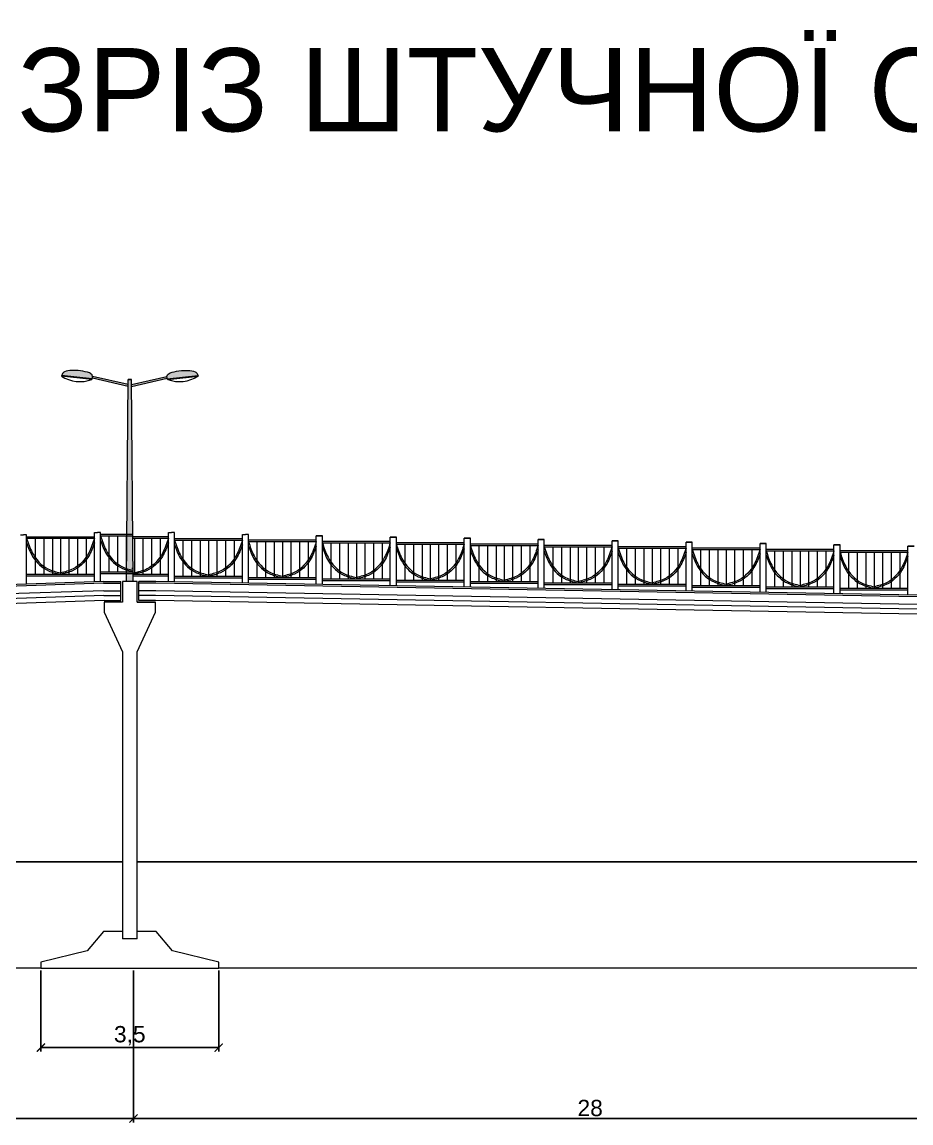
# Model space of a CAD drawing. Header units: millimetres. Extents: x -2825 to 30098, y -1816 to 5947.
# Drawn here: x -1400.45 to -1373.2, y -902.25 to -868.5 of the extents above; entities that cross this region are included whole.
import ezdxf

# ---------------------------------------------------------------- set-up
doc = ezdxf.new("R2010")
doc.units = ezdxf.units.MM
for name, color, linetype, lineweight in [('дорога', 126, 'Continuous', 25), ('розрізи', 7, 'Continuous', 15), ('Текст', 7, 'Continuous', 20)]:
    doc.layers.add(name, color=color, linetype=linetype, lineweight=lineweight)
doc.layers.add('размери', color=250, linetype='Continuous')
doc.styles.get("Standard").update_dxf_attribs({"font": 'arial.ttf'})
doc.dimstyles.new('Переход', dxfattribs={"dimscale": 0.1, "dimtxt": 5, "dimasz": 2.5, "dimexe": 1.25, "dimexo": 0.625, "dimtad": 1, "dimtxsty": 'Standard', "dimblk": 'ARCHTICK', "dimcen": 2.5, "dimadec": 0, "dimazin": 0, "dimtfac": 1, "dimtmove": 0, "dimatfit": 3, "dimldrblk": 'ARCHTICK', "dimfxl": 1, "dimarcsym": 0})

# ---------------------------------------------------------------- blocks, each defined once
blk = doc.blocks.new('_ArchTick')
at = {"color": 0, "linetype": 'ByBlock', "const_width": 0.15}
blk.add_lwpolyline([(-0.5, -0.5), (0.5, 0.5)], dxfattribs=at)
blk = doc.blocks.new('*D711')
at = {"layer": 'Defpoints', "color": 0, "transparency": 16777216}
for p in [(-1397.036, -897.508), (-1369.036, -897.508), (-1397.036, -902.11)]:
    blk.add_point(p, dxfattribs=at)
at = {"layer": 'Текст', "color": 0, "lineweight": -2, "transparency": 16777216}
for p, q in [((-1397.036, -897.57), (-1397.036, -902.235)), ((-1369.036, -897.57), (-1369.036, -902.235)), ((-1369.036, -902.11), (-1397.036, -902.11))]:
    blk.add_line(p, q, dxfattribs=at)
at = {"layer": 'Текст', "color": 0, "lineweight": -2, "transparency": 16777216, "xscale": 0.25, "yscale": 0.25, "zscale": 0.25, "rotation": 180}
blk.add_blockref('_ArchTick', (-1397.036, -902.11), dxfattribs=at)
at = {"layer": 'Текст', "color": 0, "lineweight": -2, "transparency": 16777216, "xscale": 0.25, "yscale": 0.25, "zscale": 0.25}
blk.add_blockref('_ArchTick', (-1369.036, -902.11), dxfattribs=at)
at = {"layer": 'Текст', "color": 0, "transparency": 16777216, "insert": (-1383.036, -901.792), "char_height": 0.5, "attachment_point": 5}
blk.add_mtext('28', dxfattribs=at)
blk = doc.blocks.new('*D712')
at = {"layer": 'Defpoints', "color": 0, "transparency": 16777216}
for p in [(-1425.036, -897.508), (-1397.036, -897.508), (-1425.036, -902.11)]:
    blk.add_point(p, dxfattribs=at)
at = {"layer": 'Текст', "color": 0, "lineweight": -2, "transparency": 16777216}
for p, q in [((-1425.036, -897.57), (-1425.036, -902.235)), ((-1397.036, -897.57), (-1397.036, -902.235)), ((-1397.036, -902.11), (-1425.036, -902.11))]:
    blk.add_line(p, q, dxfattribs=at)
at = {"layer": 'Текст', "color": 0, "lineweight": -2, "transparency": 16777216, "xscale": 0.25, "yscale": 0.25, "zscale": 0.25, "rotation": 180}
blk.add_blockref('_ArchTick', (-1425.036, -902.11), dxfattribs=at)
at = {"layer": 'Текст', "color": 0, "lineweight": -2, "transparency": 16777216, "xscale": 0.25, "yscale": 0.25, "zscale": 0.25}
blk.add_blockref('_ArchTick', (-1397.036, -902.11), dxfattribs=at)
at = {"layer": 'Текст', "color": 0, "transparency": 16777216, "insert": (-1411.036, -901.792), "char_height": 0.5, "attachment_point": 5}
blk.add_mtext('28', dxfattribs=at)
blk = doc.blocks.new('*D721')
at = {"layer": 'Defpoints', "color": 0, "transparency": 16777216}
for p in [(-1399.873, -897.508), (-1394.424, -897.508), (-1394.424, -899.936)]:
    blk.add_point(p, dxfattribs=at)
at = {"layer": 'Текст', "color": 0, "lineweight": -2, "transparency": 16777216}
for p, q in [((-1399.873, -897.57), (-1399.873, -900.061)), ((-1394.424, -897.57), (-1394.424, -900.061)), ((-1399.873, -899.936), (-1394.424, -899.936))]:
    blk.add_line(p, q, dxfattribs=at)
at = {"layer": 'Текст', "color": 0, "lineweight": -2, "transparency": 16777216, "xscale": 0.25, "yscale": 0.25, "zscale": 0.25, "rotation": 180}
blk.add_blockref('_ArchTick', (-1399.873, -899.936), dxfattribs=at)
at = {"layer": 'Текст', "color": 0, "lineweight": -2, "transparency": 16777216, "xscale": 0.25, "yscale": 0.25, "zscale": 0.25}
blk.add_blockref('_ArchTick', (-1394.424, -899.936), dxfattribs=at)
at = {"layer": 'Текст', "color": 0, "transparency": 16777216, "insert": (-1397.149, -899.573), "char_height": 0.5, "attachment_point": 5}
blk.add_mtext('3,5', dxfattribs=at)

msp = doc.modelspace()

# ---------------------------------------------------------------- hatches: boundary and pattern name
at = {"layer": 'дорога', "lineweight": 5}
h = msp.add_hatch(color=0, dxfattribs=at)
h.dxf.hatch_style = 2
h.paths.add_polyline_path([(-1397.04961, -885.45579), (-1397.24802, -885.45745), (-1397.24961, -885.65448), (-1397.04795, -885.65448)])
h.paths.add_polyline_path([(-1397.19961, -879.45588), (-1397.09961, -879.45588), (-1397.04961, -885.45588), (-1397.24961, -885.45588)])
edge = h.paths.add_edge_path()
edge.add_spline(control_points=[(-1395.99945, -879.43534), (-1396.00683, -879.41785), (-1396.00949, -879.39424), (-1396.01058, -879.36469)], knot_values=[411.13482803, 411.13482803, 411.13482803, 411.13482803, 430.44361094, 430.44361094, 430.44361094, 430.44361094], degree=3, periodic=0)
edge.add_spline(control_points=[(-1396.01058, -879.36469), (-1395.98746, -879.29344), (-1395.92532, -879.2466), (-1395.60038, -879.1788), (-1395.38673, -879.18155), (-1395.16757, -879.18706), (-1395.08461, -879.26869), (-1395.0642, -879.32515), (-1395.06118, -879.33606)], knot_values=[0, 0, 0, 0, 32.53013839, 77.21019042, 130.24201518, 174.65733118, 196.4104363, 202.26797919, 202.26797919, 202.26797919, 202.26797919], degree=3, periodic=0)
edge.add_line((-1395.06118, -879.33606), (-1395.99945, -879.43534))
edge = h.paths.add_edge_path()
edge.add_spline(control_points=[(-1396.01058, -879.36469), (-1396.00978, -879.38629), (-1396.00815, -879.40472), (-1396.00444, -879.4199)], knot_values=[416.32851979, 416.32851979, 416.32851979, 416.32851979, 430.44361094, 430.44361094, 430.44361094, 430.44361094], degree=3, periodic=0)
edge.add_line((-1396.00444, -879.4199), (-1397.09781, -879.67192))
edge.add_line((-1397.09781, -879.67192), (-1397.0983, -879.61214))
edge.add_line((-1397.0983, -879.61214), (-1396.01058, -879.36469))
edge = h.paths.add_edge_path()
edge.add_spline(control_points=[(-1399.23804, -879.33606), (-1399.23501, -879.32515), (-1399.2146, -879.26869), (-1399.13165, -879.18706), (-1398.91248, -879.18155), (-1398.69883, -879.1788), (-1398.3739, -879.2466), (-1398.31175, -879.29344), (-1398.28864, -879.36469)], knot_values=[0, 0, 0, 0, 5.85754289, 27.61064801, 72.02596401, 125.05778877, 169.7378408, 202.26797919, 202.26797919, 202.26797919, 202.26797919], degree=3, periodic=0)
edge.add_spline(control_points=[(-1398.28864, -879.36469), (-1398.28973, -879.39424), (-1398.29238, -879.41785), (-1398.29976, -879.43534)], knot_values=[411.13482803, 411.13482803, 411.13482803, 411.13482803, 430.44361094, 430.44361094, 430.44361094, 430.44361094], degree=3, periodic=0)
edge.add_line((-1398.29976, -879.43534), (-1399.23804, -879.33606))
edge = h.paths.add_edge_path()
edge.add_line((-1397.20091, -879.61214), (-1397.20141, -879.67192))
edge.add_line((-1397.20141, -879.67192), (-1398.29477, -879.4199))
edge.add_spline(control_points=[(-1398.29477, -879.4199), (-1398.29106, -879.40472), (-1398.28943, -879.38629), (-1398.28864, -879.36469)], knot_values=[416.32851979, 416.32851979, 416.32851979, 416.32851979, 430.44361094, 430.44361094, 430.44361094, 430.44361094], degree=3, periodic=0)
edge.add_line((-1398.28864, -879.36469), (-1397.20091, -879.61214))

# ---------------------------------------------------------------- linework, layer by layer
at = {"color": 0}
for p, q in [((-1424.92378, -894.24429), (-1397.37378, -894.24429)), ((-1396.92378, -894.24429), (-1369.37378, -894.24429))]:
    msp.add_line(p, q, dxfattribs=at)
at = {"layer": 'дорога', "color": 0, "lineweight": 5}
for p, q in [((-1398.31214, -879.45445), (-1399.24163, -879.35219)), ((-1398.29976, -879.43534), (-1399.23804, -879.33606)), ((-1397.20141, -879.67192), (-1398.29477, -879.4199)), ((-1397.20091, -879.61214), (-1398.28864, -879.36469)), ((-1397.24961, -885.65448), (-1397.19961, -879.45588)), ((-1397.19961, -879.45588), (-1397.09961, -879.45588)), ((-1397.09961, -879.45588), (-1397.19961, -879.45588)), ((-1397.04795, -885.65448), (-1397.09961, -879.45588)), ((-1397.0983, -879.61214), (-1396.01058, -879.36469)), ((-1397.09781, -879.67192), (-1396.00444, -879.4199)), ((-1395.99945, -879.43534), (-1395.06118, -879.33606)), ((-1395.98707, -879.45445), (-1395.05758, -879.35219)), ((-1397.20281, -879.84053), (-1397.20258, -879.84048)), ((-1397.0964, -879.84053), (-1397.09664, -879.84048)), ((-1398.23296, -885.66347), (-1398.23296, -884.14762)), ((-1398.23296, -884.14762), (-1398.13892, -884.14762)), ((-1398.04488, -884.14762), (-1398.13892, -884.14762)), ((-1398.04488, -884.14762), (-1398.13892, -884.14762)), ((-1398.04488, -885.65734), (-1398.04488, -884.14762)), ((-1395.96589, -885.66134), (-1395.96589, -884.14549)), ((-1395.96589, -884.14549), (-1395.87186, -884.14549)), ((-1395.77782, -884.14549), (-1395.87186, -884.14549)), ((-1395.77782, -884.14549), (-1395.87186, -884.14549)), ((-1395.77782, -885.6647), (-1395.77782, -884.14549)), ((-1400.50002, -884.22146), (-1400.40598, -884.22146)), ((-1400.31194, -884.22146), (-1400.40598, -884.22146)), ((-1400.31194, -884.22146), (-1400.40598, -884.22146)), ((-1400.31194, -885.73118), (-1400.31194, -884.22146)), ((-1400.31194, -884.27675), (-1398.23296, -884.27675)), ((-1400.31194, -884.32675), (-1398.23296, -884.32675)), ((-1400.05479, -884.32675), (-1400.05479, -885.43004)), ((-1399.78907, -884.32675), (-1399.78907, -885.43004)), ((-1399.52335, -884.32675), (-1399.52335, -885.43004)), ((-1399.27245, -884.32675), (-1399.27245, -885.43004)), ((-1399.01663, -884.32675), (-1399.01663, -885.43004)), ((-1398.75091, -884.32675), (-1398.75091, -885.43004)), ((-1398.48519, -884.32675), (-1398.48519, -885.43004)), ((-1398.04488, -884.20292), (-1397.06005, -884.20292)), ((-1398.04488, -884.25292), (-1397.05963, -884.25292)), ((-1397.78773, -884.25292), (-1397.78773, -885.35621)), ((-1397.52201, -884.25292), (-1397.52201, -885.35621)), ((-1397.25629, -884.25292), (-1397.25629, -885.35621)), ((-1397.06005, -884.27462), (-1395.96589, -884.27462)), ((-1397.05903, -884.32462), (-1395.96589, -884.32462)), ((-1397.00539, -884.32462), (-1397.00539, -885.42791)), ((-1396.74957, -884.32462), (-1396.74957, -885.42791)), ((-1396.48385, -884.32462), (-1396.48385, -885.42791)), ((-1396.21813, -884.32462), (-1396.21813, -885.42791)), ((-1395.77782, -884.33436), (-1393.69883, -884.33436)), ((-1395.77782, -884.38436), (-1393.69883, -884.38436)), ((-1395.52067, -884.38436), (-1395.52067, -885.48765)), ((-1395.25495, -884.38436), (-1395.25495, -885.48765)), ((-1394.98923, -884.38436), (-1394.98923, -885.48765)), ((-1394.73833, -884.38436), (-1394.73833, -885.48765)), ((-1394.48251, -884.38436), (-1394.48251, -885.48765)), ((-1394.21679, -884.38436), (-1394.21679, -885.48765)), ((-1393.95107, -884.38436), (-1393.95107, -885.48765)), ((-1393.69883, -885.70523), (-1393.69883, -884.20523)), ((-1393.69883, -884.20523), (-1393.6048, -884.20523)), ((-1393.51076, -884.20523), (-1393.6048, -884.20523)), ((-1393.51076, -885.70523), (-1393.51076, -884.20523)), ((-1393.51076, -885.70523), (-1393.51076, -884.20523)), ((-1393.51076, -884.37489), (-1391.43177, -884.37489)), ((-1393.51076, -884.42489), (-1391.43177, -884.42489)), ((-1393.25361, -884.42489), (-1393.25361, -885.52818)), ((-1392.98789, -884.42489), (-1392.98789, -885.52818)), ((-1392.72217, -884.42489), (-1392.72217, -885.52818)), ((-1392.47127, -884.42489), (-1392.47127, -885.52818)), ((-1392.21545, -884.42489), (-1392.21545, -885.52818)), ((-1391.94973, -884.42489), (-1391.94973, -885.52818)), ((-1391.68401, -884.42489), (-1391.68401, -885.52818)), ((-1391.43177, -885.74576), (-1391.43177, -884.24576)), ((-1391.2437, -885.74576), (-1391.2437, -884.24576)), ((-1391.2437, -885.74576), (-1391.2437, -884.24576)), ((-1391.2437, -884.41541), (-1389.16471, -884.41541)), ((-1391.2437, -884.46541), (-1389.16471, -884.46541)), ((-1390.98655, -884.46541), (-1390.98655, -885.5687)), ((-1390.72083, -884.46541), (-1390.72083, -885.5687)), ((-1390.45511, -884.46541), (-1390.45511, -885.5687)), ((-1390.2042, -884.46541), (-1390.2042, -885.5687)), ((-1389.94839, -884.46541), (-1389.94839, -885.5687)), ((-1389.68267, -884.46541), (-1389.68267, -885.5687)), ((-1389.41695, -884.46541), (-1389.41695, -885.5687)), ((-1389.16471, -885.78628), (-1389.16471, -884.28628)), ((-1388.97664, -885.78628), (-1388.97664, -884.28628)), ((-1388.97664, -885.78628), (-1388.97664, -884.28628)), ((-1388.97664, -884.45594), (-1386.89765, -884.45594)), ((-1388.97664, -884.50594), (-1386.89765, -884.50594)), ((-1388.71949, -884.50594), (-1388.71949, -885.60923)), ((-1388.45377, -884.50594), (-1388.45377, -885.60923)), ((-1388.18805, -884.50594), (-1388.18805, -885.60923)), ((-1387.93714, -884.50594), (-1387.93714, -885.60923)), ((-1387.68133, -884.50594), (-1387.68133, -885.60923)), ((-1387.41561, -884.50594), (-1387.41561, -885.60923)), ((-1387.14988, -884.50594), (-1387.14988, -885.60923)), ((-1386.89765, -885.82681), (-1386.89765, -884.32681)), ((-1386.70958, -885.82681), (-1386.70958, -884.32681)), ((-1386.70958, -885.82681), (-1386.70958, -884.32681)), ((-1386.70958, -884.49646), (-1384.63059, -884.49646)), ((-1384.63059, -885.86733), (-1384.63059, -884.36733)), ((-1384.44252, -885.86733), (-1384.44252, -884.36733)), ((-1384.44252, -885.86733), (-1384.44252, -884.36733)), ((-1382.36353, -885.90786), (-1382.36353, -884.40786)), ((-1382.17545, -885.90786), (-1382.17545, -884.40786)), ((-1382.17545, -885.90786), (-1382.17545, -884.40786)), ((-1380.09647, -885.94839), (-1380.09647, -884.44839)), ((-1379.90839, -885.94839), (-1379.90839, -884.44839)), ((-1379.90839, -885.94839), (-1379.90839, -884.44839)), ((-1377.82941, -885.98891), (-1377.82941, -884.48891)), ((-1377.64133, -885.98891), (-1377.64133, -884.48891)), ((-1377.64133, -885.98891), (-1377.64133, -884.48891)), ((-1375.56235, -886.02944), (-1375.56235, -884.52944)), ((-1375.37427, -886.02944), (-1375.37427, -884.52944)), ((-1375.37427, -886.02944), (-1375.37427, -884.52944)), ((-1386.70958, -884.54646), (-1384.63059, -884.54646)), ((-1386.45243, -884.54646), (-1386.45243, -885.64975)), ((-1386.18671, -884.54646), (-1386.18671, -885.64975)), ((-1385.92099, -884.54646), (-1385.92099, -885.64975)), ((-1385.67008, -884.54646), (-1385.67008, -885.64975)), ((-1385.41426, -884.54646), (-1385.41426, -885.64975)), ((-1385.14854, -884.54646), (-1385.14854, -885.64975)), ((-1384.88282, -884.54646), (-1384.88282, -885.64975)), ((-1384.44252, -884.53699), (-1382.36353, -884.53699)), ((-1384.44252, -884.58699), (-1382.36353, -884.58699)), ((-1384.18537, -884.58699), (-1384.18537, -885.69028)), ((-1383.91965, -884.58699), (-1383.91965, -885.69028)), ((-1383.65393, -884.58699), (-1383.65393, -885.69028)), ((-1383.40302, -884.58699), (-1383.40302, -885.69028)), ((-1383.1472, -884.58699), (-1383.1472, -885.69028)), ((-1382.88148, -884.58699), (-1382.88148, -885.69028)), ((-1382.61576, -884.58699), (-1382.61576, -885.69028)), ((-1382.17545, -884.57752), (-1380.09647, -884.57752)), ((-1382.17545, -884.62752), (-1380.09647, -884.62752)), ((-1381.91831, -884.62752), (-1381.91831, -885.73081)), ((-1381.65259, -884.62752), (-1381.65259, -885.73081)), ((-1381.38687, -884.62752), (-1381.38687, -885.73081)), ((-1381.13596, -884.62752), (-1381.13596, -885.73081)), ((-1380.88014, -884.62752), (-1380.88014, -885.73081)), ((-1380.61442, -884.62752), (-1380.61442, -885.73081)), ((-1380.3487, -884.62752), (-1380.3487, -885.73081)), ((-1379.90839, -884.61804), (-1377.82941, -884.61804)), ((-1379.90839, -884.66804), (-1377.82941, -884.66804)), ((-1379.65125, -884.66804), (-1379.65125, -885.77133)), ((-1379.38553, -884.66804), (-1379.38553, -885.77133)), ((-1379.11981, -884.66804), (-1379.11981, -885.77133)), ((-1378.8689, -884.66804), (-1378.8689, -885.77133)), ((-1378.61308, -884.66804), (-1378.61308, -885.77133)), ((-1378.34736, -884.66804), (-1378.34736, -885.77133)), ((-1378.08164, -884.66804), (-1378.08164, -885.77133)), ((-1377.64133, -884.65857), (-1375.56235, -884.65857)), ((-1377.64133, -884.70857), (-1375.56235, -884.70857)), ((-1377.38419, -884.70857), (-1377.38419, -885.81186)), ((-1377.11847, -884.70857), (-1377.11847, -885.81186)), ((-1376.85275, -884.70857), (-1376.85275, -885.81186)), ((-1376.60184, -884.70857), (-1376.60184, -885.81186)), ((-1376.34602, -884.70857), (-1376.34602, -885.81186)), ((-1376.0803, -884.70857), (-1376.0803, -885.81186)), ((-1375.81458, -884.70857), (-1375.81458, -885.81186)), ((-1375.37427, -884.69909), (-1373.29529, -884.69909)), ((-1375.37427, -884.74909), (-1373.29529, -884.74909)), ((-1375.11713, -884.74909), (-1375.11713, -885.85238)), ((-1374.85141, -884.74909), (-1374.85141, -885.85238)), ((-1374.58569, -884.74909), (-1374.58569, -885.85238)), ((-1374.33478, -884.74909), (-1374.33478, -885.85238)), ((-1374.07896, -884.74909), (-1374.07896, -885.85238)), ((-1373.81324, -884.74909), (-1373.81324, -885.85238)), ((-1373.54752, -884.74909), (-1373.54752, -885.85238)), ((-1373.29529, -886.06996), (-1373.29529, -884.56996)), ((-1400.31194, -885.43004), (-1398.23296, -885.43004)), ((-1400.31194, -885.48004), (-1398.23296, -885.48004)), ((-1398.04488, -885.35621), (-1397.05044, -885.35621)), ((-1398.04488, -885.40621), (-1397.05002, -885.40621)), ((-1397.04984, -885.42791), (-1395.96589, -885.42791)), ((-1397.04942, -885.47791), (-1395.96589, -885.47791)), ((-1395.77782, -885.48765), (-1393.69883, -885.48765)), ((-1395.77782, -885.53765), (-1393.69883, -885.53765)), ((-1393.51076, -885.52818), (-1391.43177, -885.52818)), ((-1393.51076, -885.57818), (-1391.43177, -885.57818)), ((-1391.2437, -885.5687), (-1389.16471, -885.5687)), ((-1391.2437, -885.6187), (-1389.16471, -885.6187)), ((-1388.97664, -885.60923), (-1386.89765, -885.60923)), ((-1388.97664, -885.65923), (-1386.89765, -885.65923)), ((-1386.70958, -885.64975), (-1384.63059, -885.64975)), ((-1386.70958, -885.69975), (-1384.63059, -885.69975)), ((-1384.44252, -885.69028), (-1382.36353, -885.69028)), ((-1384.44252, -885.74028), (-1382.36353, -885.74028)), ((-1382.17545, -885.73081), (-1380.09647, -885.73081)), ((-1382.17545, -885.78081), (-1380.09647, -885.78081)), ((-1379.90839, -885.77133), (-1377.82941, -885.77133)), ((-1379.90839, -885.82133), (-1377.82941, -885.82133)), ((-1377.64133, -885.81186), (-1375.56235, -885.81186)), ((-1377.64133, -885.86186), (-1375.56235, -885.86186)), ((-1375.37427, -885.85238), (-1373.29529, -885.85238)), ((-1375.37427, -885.90238), (-1373.29529, -885.90238))]:
    msp.add_line(p, q, dxfattribs=at)
for centre, start, end in [((-1398.67991, -878.52194), 235.919078, 291.523534), ((-1395.6193, -878.52194), 248.476466, 304.080922)]:
    msp.add_arc(centre, 1.00241, start, end, dxfattribs=at)
for points, knots in [([(-1398.28864, -879.36469), (-1398.31175, -879.29344), (-1398.3739, -879.2466), (-1398.69883, -879.1788), (-1398.91248, -879.18155), (-1399.13165, -879.18706), (-1399.21817, -879.27221), (-1399.23946, -879.33817), (-1399.24163, -879.35219)], [0, 0, 0, 0, 32.53013839, 77.21019042, 130.24201518, 174.65733118, 196.4104363, 205.37325873, 205.37325873, 205.37325873, 205.37325873]), ([(-1398.31214, -879.45445), (-1398.31181, -879.45412), (-1398.29485, -879.43646), (-1398.29017, -879.40612), (-1398.28864, -879.36469)], [402.84313732, 402.84313732, 402.84313732, 402.84313732, 403.37123583, 430.44361094, 430.44361094, 430.44361094, 430.44361094]), ([(-1396.01058, -879.36469), (-1395.98746, -879.29344), (-1395.92532, -879.2466), (-1395.60038, -879.1788), (-1395.38673, -879.18155), (-1395.16757, -879.18706), (-1395.08104, -879.27221), (-1395.05975, -879.33817), (-1395.05758, -879.35219)], [0, 0, 0, 0, 32.53013839, 77.21019042, 130.24201518, 174.65733118, 196.4104363, 205.37325873, 205.37325873, 205.37325873, 205.37325873]), ([(-1395.98707, -879.45445), (-1395.9874, -879.45412), (-1396.00436, -879.43646), (-1396.00905, -879.40612), (-1396.01058, -879.36469)], [402.84313732, 402.84313732, 402.84313732, 402.84313732, 403.37123583, 430.44361094, 430.44361094, 430.44361094, 430.44361094]), ([(-1398.04488, -884.25292), (-1397.99641, -884.40319), (-1397.87713, -884.77298), (-1397.50939, -885.18656), (-1397.16821, -885.27625), (-1397.05087, -885.30421)], [0, 0, 0, 0, 0.47439981, 1.16735032, 1.5251539, 1.5251539, 1.5251539, 1.5251539]), ([(-1398.04488, -884.39104), (-1397.99266, -884.53471), (-1397.86546, -884.88464), (-1397.48436, -885.24412), (-1397.16102, -885.32225), (-1397.05052, -885.34642)], [0, 0, 0, 0, 0.45741861, 1.11413663, 1.45108932, 1.45108932, 1.45108932, 1.45108932])]:
    msp.add_open_spline(points, degree=3, knots=knots, dxfattribs=at)
for points in [[(-1400.31194, -884.32675), (-1400.13974, -884.76879), (-1399.65745, -885.26637), (-1399.27245, -885.38878)], [(-1400.31194, -884.46488), (-1400.12739, -884.88342), (-1399.6402, -885.32378), (-1399.27245, -885.43004)], [(-1398.23296, -884.32675), (-1398.40516, -884.76879), (-1398.88745, -885.26637), (-1399.27245, -885.38878)], [(-1398.23296, -884.46488), (-1398.4175, -884.88342), (-1398.9047, -885.32378), (-1399.27245, -885.43004)], [(-1395.96589, -884.32462), (-1396.1381, -884.76667), (-1396.62039, -885.26424), (-1397.05002, -885.39714)], [(-1395.96589, -884.46275), (-1396.15044, -884.88129), (-1396.63764, -885.32165), (-1397.04984, -885.42791)], [(-1395.77782, -884.38436), (-1395.60562, -884.8264), (-1395.12333, -885.32397), (-1394.73833, -885.44639)], [(-1395.77782, -884.52249), (-1395.59327, -884.94103), (-1395.10607, -885.38138), (-1394.73833, -885.48765)], [(-1393.69883, -884.38436), (-1393.87104, -884.8264), (-1394.35332, -885.32397), (-1394.73833, -885.44639)], [(-1393.69883, -884.52249), (-1393.88338, -884.94103), (-1394.37058, -885.38138), (-1394.73833, -885.48765)], [(-1393.51076, -884.42489), (-1393.33856, -884.86693), (-1392.85627, -885.3645), (-1392.47127, -885.48691)], [(-1391.43177, -884.42489), (-1391.60398, -884.86693), (-1392.08626, -885.3645), (-1392.47127, -885.48691)], [(-1391.2437, -884.46541), (-1391.07149, -884.90745), (-1390.58921, -885.40503), (-1390.2042, -885.52744)], [(-1389.16471, -884.46541), (-1389.33691, -884.90745), (-1389.8192, -885.40503), (-1390.2042, -885.52744)], [(-1388.97664, -884.50594), (-1388.80443, -884.94798), (-1388.32215, -885.44555), (-1387.93714, -885.56797)], [(-1386.89765, -884.50594), (-1387.06985, -884.94798), (-1387.55214, -885.44555), (-1387.93714, -885.56797)], [(-1393.51076, -884.56301), (-1393.32621, -884.98155), (-1392.83901, -885.42191), (-1392.47127, -885.52818)], [(-1391.43177, -884.56301), (-1391.61632, -884.98155), (-1392.10352, -885.42191), (-1392.47127, -885.52818)], [(-1391.2437, -884.60354), (-1391.05915, -885.02208), (-1390.57195, -885.46244), (-1390.2042, -885.5687)], [(-1389.16471, -884.60354), (-1389.34926, -885.02208), (-1389.83646, -885.46244), (-1390.2042, -885.5687)], [(-1388.97664, -884.64406), (-1388.79209, -885.0626), (-1388.30489, -885.50296), (-1387.93714, -885.60923)], [(-1386.89765, -884.64406), (-1387.0822, -885.0626), (-1387.5694, -885.50296), (-1387.93714, -885.60923)], [(-1386.70958, -884.54646), (-1386.53737, -884.98851), (-1386.05508, -885.48608), (-1385.67008, -885.60849)], [(-1386.70958, -884.68459), (-1386.52503, -885.10313), (-1386.03783, -885.54349), (-1385.67008, -885.64975)], [(-1384.63059, -884.54646), (-1384.80279, -884.98851), (-1385.28508, -885.48608), (-1385.67008, -885.60849)], [(-1384.63059, -884.68459), (-1384.81514, -885.10313), (-1385.30234, -885.54349), (-1385.67008, -885.64975)], [(-1384.44252, -884.58699), (-1384.27031, -885.02903), (-1383.78802, -885.5266), (-1383.40302, -885.64902)], [(-1384.44252, -884.72512), (-1384.25797, -885.14366), (-1383.77077, -885.58401), (-1383.40302, -885.69028)], [(-1382.36353, -884.58699), (-1382.53573, -885.02903), (-1383.01802, -885.5266), (-1383.40302, -885.64902)], [(-1382.36353, -884.72512), (-1382.54808, -885.14366), (-1383.03527, -885.58401), (-1383.40302, -885.69028)], [(-1382.17545, -884.62752), (-1382.00325, -885.06956), (-1381.52096, -885.56713), (-1381.13596, -885.68954)], [(-1382.17545, -884.76564), (-1381.99091, -885.18418), (-1381.50371, -885.62454), (-1381.13596, -885.73081)], [(-1380.09647, -884.62752), (-1380.26867, -885.06956), (-1380.75096, -885.56713), (-1381.13596, -885.68954)], [(-1380.09647, -884.76564), (-1380.28102, -885.18418), (-1380.76821, -885.62454), (-1381.13596, -885.73081)], [(-1379.90839, -884.66804), (-1379.73619, -885.11008), (-1379.2539, -885.60766), (-1378.8689, -885.73007)], [(-1379.90839, -884.80617), (-1379.72385, -885.22471), (-1379.23665, -885.66507), (-1378.8689, -885.77133)], [(-1377.82941, -884.66804), (-1378.00161, -885.11008), (-1378.4839, -885.60766), (-1378.8689, -885.73007)], [(-1377.82941, -884.80617), (-1378.01395, -885.22471), (-1378.50115, -885.66507), (-1378.8689, -885.77133)], [(-1377.64133, -884.70857), (-1377.46913, -885.15061), (-1376.98684, -885.64818), (-1376.60184, -885.7706)], [(-1377.64133, -884.84669), (-1377.45679, -885.26523), (-1376.96959, -885.70559), (-1376.60184, -885.81186)], [(-1375.56235, -884.70857), (-1375.73455, -885.15061), (-1376.21684, -885.64818), (-1376.60184, -885.7706)], [(-1375.56235, -884.84669), (-1375.74689, -885.26523), (-1376.23409, -885.70559), (-1376.60184, -885.81186)], [(-1375.37427, -884.74909), (-1375.20207, -885.19114), (-1374.71978, -885.68871), (-1374.33478, -885.81112)], [(-1373.29529, -884.74909), (-1373.46749, -885.19114), (-1373.94978, -885.68871), (-1374.33478, -885.81112)], [(-1375.37427, -884.88722), (-1375.18973, -885.30576), (-1374.70253, -885.74612), (-1374.33478, -885.85238)], [(-1373.29529, -884.88722), (-1373.47983, -885.30576), (-1373.96703, -885.74612), (-1374.33478, -885.85238)]]:
    msp.add_spline(points, degree=3, dxfattribs=at)
at = {"layer": 'размери', "color": 0}
for p, q in [((-1391.43177, -884.24576), (-1391.2437, -884.24576)), ((-1389.16471, -884.28628), (-1388.97664, -884.28628)), ((-1386.89765, -884.32681), (-1386.70958, -884.32681)), ((-1384.63059, -884.36733), (-1384.44252, -884.36733)), ((-1382.36353, -884.40786), (-1382.17545, -884.40786)), ((-1380.09647, -884.44839), (-1379.90839, -884.44839)), ((-1377.82941, -884.48891), (-1377.64133, -884.48891)), ((-1375.56235, -884.52944), (-1375.37427, -884.52944)), ((-1373.29529, -884.56996), (-1373.10721, -884.56996))]:
    msp.add_line(p, q, dxfattribs=at)
at = {"layer": 'розрізи', "color": 0}
for p, q in [((-1397.0831, -885.24485), (-1397.05137, -885.24485)), ((-1397.95679, -885.65448), (-1424.38179, -886.5151)), ((-1397.95516, -885.70445), (-1424.38016, -886.56508)), ((-1397.95679, -885.65448), (-1397.42378, -885.65448)), ((-1397.95516, -885.70445), (-1397.42378, -885.70445)), ((-1397.42378, -886.2323), (-1397.42378, -885.65448)), ((-1397.37378, -885.65448), (-1397.37378, -886.2823)), ((-1396.92378, -885.65448), (-1397.37378, -885.65448)), ((-1396.92378, -886.2823), (-1396.92378, -885.65448)), ((-1396.87378, -886.2323), (-1396.87378, -885.65448)), ((-1396.35002, -885.65448), (-1396.87378, -885.65448)), ((-1396.35091, -885.70447), (-1396.87378, -885.70447)), ((-1369.92591, -886.17684), (-1396.35091, -885.70447)), ((-1369.92502, -886.12685), (-1396.35002, -885.65448)), ((-1397.94767, -885.93433), (-1424.37267, -886.79495)), ((-1397.94279, -886.08425), (-1424.36779, -886.94487)), ((-1397.94767, -885.93433), (-1397.42378, -885.93433)), ((-1397.94279, -886.08425), (-1397.42378, -886.08425)), ((-1396.35502, -885.93443), (-1396.87378, -885.93443)), ((-1396.3577, -886.08441), (-1396.87378, -886.08441)), ((-1369.9327, -886.55678), (-1396.3577, -886.08441)), ((-1369.93002, -886.40681), (-1396.35502, -885.93443)), ((-1397.93628, -886.23414), (-1424.36128, -887.09477)), ((-1397.93628, -886.2323), (-1397.42378, -886.2323)), ((-1397.37378, -886.2823), (-1397.93628, -886.2823)), ((-1397.93628, -886.2823), (-1397.93628, -886.59493)), ((-1396.36128, -886.2823), (-1396.92378, -886.2823)), ((-1396.36128, -886.2323), (-1396.87378, -886.2323)), ((-1369.93628, -886.70468), (-1396.36128, -886.2323)), ((-1396.36128, -886.59493), (-1396.36128, -886.2823)), ((-1397.93628, -886.59493), (-1397.37378, -887.80846)), ((-1396.92378, -887.80846), (-1396.36128, -886.59493)), ((-1397.37378, -887.80846), (-1397.37378, -896.60753)), ((-1396.92378, -896.60753), (-1396.92378, -887.80846)), ((-1397.95432, -896.38253), (-1398.45421, -896.97622)), ((-1397.37378, -896.38253), (-1397.95432, -896.38253)), ((-1396.92378, -896.60753), (-1397.37378, -896.60753)), ((-1396.34323, -896.38253), (-1396.92378, -896.38253)), ((-1395.84335, -896.97622), (-1396.34323, -896.38253)), ((-1398.45421, -896.97622), (-1399.87323, -897.31459)), ((-1394.42433, -897.31459), (-1395.84335, -896.97622)), ((-1399.87323, -897.31459), (-1399.87323, -897.50753)), ((-1394.42433, -897.50753), (-1394.42433, -897.31459)), ((-1399.87323, -897.50753), (-1422.42433, -897.50753)), ((-1399.87323, -897.50753), (-1394.42433, -897.50753)), ((-1371.87323, -897.50753), (-1394.42433, -897.50753))]:
    msp.add_line(p, q, dxfattribs=at)
at = {"layer": 'розрізи', "color": 0, "lineweight": 20}
msp.add_line((-1396.92378, -886.2823), (-1396.36128, -886.2823), dxfattribs=at)

# ---------------------------------------------------------------- texts
msp.add_text('ПОВЗДОВЖНІЙ РОЗРІЗ ШТУЧНОЇ СПОРУДИ 2-2', height=2.553).set_placement((-1433.5931, -871.85252))

# ---------------------------------------------------------------- dimensions: what is measured, and where the dimension line sits
at = {"layer": 'Текст', "color": 0}
for base, p1, p2, picture, middle in [((-1425.03628, -902.11018), (-1397.03628, -897.50753), (-1425.03628, -897.50753), '*D712', (-1411.03628, -902.11018)), ((-1397.03628, -902.11018), (-1369.03628, -897.50753), (-1397.03628, -897.50753), '*D711', (-1383.03628, -902.11018))]:
    dim = msp.add_linear_dim(base=base, p1=p1, p2=p2, dimstyle='Переход', dxfattribs=at)
    dim.commit()
    dim.dimension.update_dxf_attribs({"geometry": picture, "text_midpoint": middle, "dimtype": 160})
dim = msp.add_linear_dim(base=(-1394.42433, -899.93554), p1=(-1399.87323, -897.50753), p2=(-1394.42433, -897.50753), text='3,5', dimstyle='Переход', dxfattribs=at)
dim.commit()
dim.dimension.update_dxf_attribs({"geometry": '*D721', "text_midpoint": (-1397.14878, -899.93554), "dimtype": 160})

doc.saveas('drawing.dxf')
